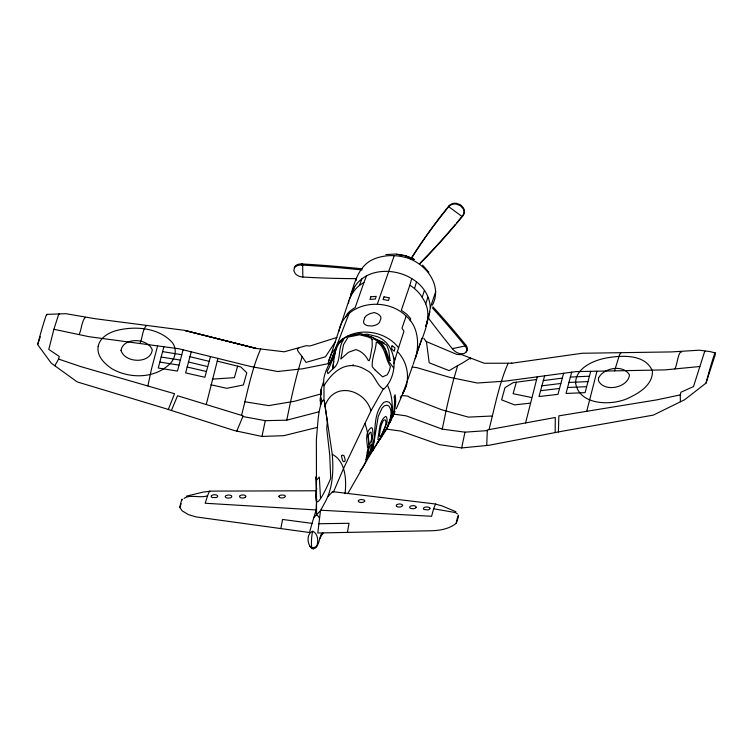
<?xml version="1.0" encoding="UTF-8"?>
<svg xmlns="http://www.w3.org/2000/svg" width="753" height="753" viewBox="0 0 753 753"><rect width="100%" height="100%" fill="white"/><g stroke="black" fill="none" stroke-linecap="round" stroke-linejoin="round"><path stroke-width="1.13" d="M323.988 401.01L323.997 385.771C333.344 370.25 348.281 358.579 366.758 370.41C374.975 373.921 376.472 385.583 383.719 389.169C398.685 375.483 398.158 344.714 377.112 336.591L367.163 334.153L361.788 334.718M555.168 432.58L555.29 417.491L487.323 429.935L486.73 445.484M558.406 431.958L558.839 415.854L656.983 399.834L680.26 394.892L680.928 392.247L693.504 386.571L704.366 352.404A13.309 2.155 -86.7 0 1 704.808 351.397L705.439 351.35M421.915 338.201L413.181 364.33M280.907 528.192L282.563 519.457L312.034 523.363L316.081 510.383L316.684 499.07M320.223 400.492L321.032 389.536L323.574 381.649M416.108 507.362L416.145 506.948A3.247 1.459 -1.1 0 0 413.877 505.715A3.247 1.459 -1.1 0 0 410.404 506.232L409.707 506.985A3.247 1.61 -2 0 0 410.837 508.463L413.209 508.764A3.247 1.61 -2 0 0 415.863 507.767L416.08 507.409M325.437 501.536L320.486 510.638L317.804 532.992L428.419 530.809C438.02 530.827 448.43 529.519 456.158 523.363A32.934 5.327 -86.7 0 0 458.492 515.993L458.426 515.193A25.226 4.085 -86.7 0 0 456.149 523.354M324.487 404.361L324.637 402.704L327.301 421.831L326.746 428.758L329.739 455.113L330.718 478.306C327.301 486.598 312.137 520.229 316.665 488.396M320.223 401.462L320.891 397.556L322.011 401.424M320.75 394.854L321.202 391.673M328.157 363.238L348.818 300.767C351.529 293.162 356.621 286.281 363.915 282.601L366.438 276.04M348.545 303.327L348.818 300.767M350.832 296.061L351.03 294.254C355.077 280.54 359.652 264.585 374.373 258.853C384.049 255.003 394.676 254.721 404.728 257.244C424.598 262.006 443.244 284.86 432.391 305.078M403.024 393.151C410.893 379.992 407.994 362.287 397.386 351.519L403.975 331.188L401.998 328.157L406.149 316.091C386.44 296.4 344.639 301.219 338.878 331.292M435.742 291.505L430.33 307.666L428.589 318.114M356.188 280.398L356.451 278.234M415.138 358.682L415.92 356.762C420.4 338.681 435.29 317.455 423.261 299.157C420.221 293.463 415.336 288.663 409.848 285.246L411.731 278.648M334.276 356.837L332.619 369.074L327.922 373.723L327.207 371.304C332.214 362.457 334.454 353.016 338.351 343.829M333.795 361.421L332.619 369.074L334.605 367.37M147.88 385.856L151.598 368.565L157.603 345.919M345.034 493.648C346.606 480.32 345.796 461.128 332.28 454.37L324.242 400.511A29.414 4.763 -86.7 0 0 318.152 418.715L316.364 439.573L316.542 514.779L313.672 517.678M415.92 356.762C419.477 342.634 417.887 326.058 406.149 316.091M352.941 365.742L353.157 364.537M321.192 389.536L320.401 399.335M182.132 500.067L182.066 499.267M236.8 431.083L242.861 416.522L265.282 420.663L286.752 420.183L290.526 401.914A347.67 56.249 -86.7 0 1 297.651 372.311L302.113 356.668C301.153 354.569 294.451 348.62 298.762 348.262M487.295 430.603L464.978 432.166L442.265 429.144L446.04 410.874A347.67 56.249 -86.7 0 1 453.155 381.272L457.617 365.629C461.796 363.605 467.34 359.99 470.154 358.08M265.282 420.663L261.978 436.439L234.324 430.556L164.822 408.371L77.22 381.922L51.317 363.228L37.65 344.582L40.351 334.407A331.772 53.679 -86.7 0 1 46.074 315.639L46.818 314.377L65.925 313.7L95.264 318.735L184.862 330.379L256.491 348.592L185.304 330.623L256.971 348.535L284.239 351.802L306.198 345.693L310.048 345.966L336.949 337.448M464.978 432.166L461.664 447.95L439.328 444.637L401.02 431.111L386.157 429.059M206.228 404.559L217.956 358.381M525.575 422.96L537.294 376.782M260.689 348.987C251.615 369.469 247.229 393.292 241.534 415.411M508.153 363.247C499.079 383.729 494.683 407.552 488.998 429.671M356.216 278.648A704.507 485.139 12.3 0 1 302.847 277.038A8.528 5.873 12.3 0 1 295.251 273.621L293.802 270.553L294.602 267.626A8.528 5.873 12.3 0 1 301.558 265.037L301.793 263.945L302.64 263.992A896.795 617.554 12.3 0 1 362.268 268.849M302.64 263.992L302.847 277.038M393.819 363.69L397.386 351.519M54.837 365.77L58.583 359.077L59.252 356.423L48.785 349.43L53.887 329.287L58.405 315.187A13.309 2.155 -86.7 0 1 58.847 314.18L59.308 313.747L59.506 314.425M410.169 320.872L410.696 318.651L406.789 314.236L401.34 310.236L409.848 285.246M321.267 534.216C319.046 538.941 319.027 547.318 313.304 549.05C306.97 546.622 305.916 533.67 312.627 531.289C318.303 533.463 318.585 541.736 316.552 546.64L311.827 548.156L309.86 546.254M461.664 447.95L489.196 445.239L562.067 431.253L653.331 415.11L684.656 399.721L706.041 383.089L708.742 372.914M586.775 411.138L596.96 371.229M139.926 343.575C142.43 338.361 142.533 328.976 146.487 325.588M163.89 346.757L158.271 368.029L177.463 371.078L183.083 349.778M571.668 372.17L566.04 393.461L585.081 392.624L590.71 371.342M614.533 370.918L619.634 354.475L620.971 352.828M191.253 351.792L185.624 372.895L204.863 377.281L210.501 356.546M237.619 366.156L234.381 377.648L212.28 379.136M516.342 382.213L513.104 393.706L531.618 397.528M563.611 373.253L557.982 394.356L538.997 396.53L544.645 375.794M312.034 523.363L309.521 532.512L196.185 516.935L188.664 514.704L182.254 510.929L179.798 507.437A25.226 4.085 -86.7 0 1 182.066 499.286M79.121 334.567C81.522 329.71 81.813 320.213 85.503 317.305M414.536 288.531L416.503 281.933M674.914 368.895C676.9 366.137 678.387 350.766 681.437 352.093M335.49 352.677L333.72 357.336L334.68 355.397M325.475 501.46C333.005 487.285 333.551 470.098 332.28 454.37M422.254 297.059L424.4 290.47M425.699 303.873L427.873 297.284M427.638 318.538L429.841 311.949M37.65 344.582L40.257 336.817M419.91 263.766A896.795 760.577 18.5 0 0 462.22 216.629L462.954 215.273A8.528 7.238 18.5 0 0 463.49 207.997L460.62 204.891L456.497 203.319A8.528 7.238 18.5 0 0 448.957 205.917L448.694 206.698A704.507 597.496 18.5 0 0 411.016 258.994M462.954 215.273L462.22 216.629L448.694 206.698A8.528 7.238 18.5 0 1 456.233 204.101L460.356 205.673L463.236 208.779A8.528 7.238 18.5 0 1 462.69 216.055M706.041 383.089L715.275 354.607L715.209 352.884L709.655 351.529L699.255 350.192L671.375 351.924L582.107 353.261L511.353 363.275L511.833 363.219L484.217 363.257L461.702 354.654L456.836 354.428L426.254 341.542M349.43 299.478L351.66 292.898M316.241 490.768L209.569 491.125A69.116 11.182 -86.7 0 0 207.659 495.54L205.192 503.239L316.072 509.941M352.366 293.03L354.625 286.451M455.913 511.701L441.926 505.865L435.611 504.143A69.116 11.182 -86.7 0 0 433.7 508.567L431.573 516.276L320.712 510.214M349.354 312.815C343.189 328.506 337.4 344.309 331.104 360.075M377.357 304.08L394.28 255.502M412.813 365.384L407.693 379.936M363.915 282.601L355.162 307.582C351.322 309.878 347.067 312.636 345.693 317.154M404.954 387.616L407.269 381.131M404.399 389.169L402.639 393.245M359.463 285.359L361.911 278.789M168.314 409.481L174.555 393.715L80.872 366.636L58.583 359.077M387.833 426.499C390.638 419.336 395.523 409.143 389.329 402.431L386.873 401.462L383.879 402.3C370.156 416.023 378.401 438.83 369.939 454.614M171.411 410.47L177.548 395.73L243.144 415.863L242.861 416.522M386.562 428.57C389.075 421.746 393.979 412.653 388.793 405.971L386.609 405.133L384.284 405.867L382.025 408.154L378.204 416.597L372.547 451.085L374.269 447.903M328.383 361.148L332.054 352.555L335.923 347.98M427.092 323.084L425.746 326.181L427.892 319.592L426.518 322.529M323.997 385.771C321.71 374.608 330.492 362.297 335.301 352.065M396.313 408.757L406.705 384.557M319.714 538.724L322.868 532.936M351.03 294.254C364.057 256.171 428.212 269.019 430.33 307.666M383.183 389.188L371.003 410.743L343.406 468.78L333.438 492.076L332.45 491.747M294.159 267.917L294.837 266.524A8.528 5.873 12.3 0 1 301.793 263.945M337.25 345.881L339.471 342.907L343.142 340.347C337.645 348.46 341.41 360.254 334.53 367.455M324.985 406.083C333.4 381.159 364.452 388.821 371.003 410.743M400.314 397.772L401.509 395.494L407.844 396.087L409.943 397.509L441.484 409.688L468.385 417.115L492.217 416.004M384.472 431.46L368.499 457.532L347.754 493.676M432.928 306.81A704.507 436.975 30.2 0 1 465.683 344.893L465.072 345.947A8.528 5.29 30.2 0 1 466.267 352.018L463.867 353.665L460.158 353.684A8.528 5.29 30.2 0 1 452.854 349.288L452.355 348.677A896.795 556.251 30.2 0 1 428.062 317.606M382.693 434.952C393.584 420.974 395.014 401.161 387.541 385.329M380.133 439.159L383.221 434.076M211.461 495.728L211.254 496.076A3.247 1.61 -2.1 0 0 212.374 497.554L216.327 497.517A3.247 1.61 -2.1 0 0 217.655 496.443L217.504 495.634A3.247 1.45 -1.7 0 0 215.01 494.759A3.247 1.45 -1.7 0 0 211.951 495.333L211.546 495.634M382.458 435.338L374.9 446.99M382.948 434.161L386.59 428.561M335.546 341.448L325.456 356.809L306.029 362.391L302.113 356.668M329.023 364.283L333.852 357.816L336.346 346.578L339.754 341.467L342.229 339.274L348.488 335.847L360.122 333.541L371.991 337.193L381.197 343.848L385.018 349.383L388.379 360.96L393.697 368.01M333.09 355.482L334.351 353.797M376.961 443.075L379.917 439.507M337.222 344.309C352.555 325.851 384.727 329.343 398.572 347.839M332.431 491.756L328.28 496.265M360.094 470.747C371.201 457.956 370.438 438.632 364.913 423.553M321.644 534.602L322.924 533.237M465.9 351.971L466.879 350.964A8.528 5.29 30.2 0 0 465.683 344.893M347.735 532.042L347.378 532.409L349.053 523.288L318.67 523.749M320.486 510.638L316.542 514.779L316.081 510.383M340.328 341.486L343.952 338.756M245.214 497.385L245.949 496.218L244.8 495.258A3.266 1.459 -1.7 0 0 241.6 495.079L240.847 495.276A3.266 1.459 -1.7 0 0 239.51 496.246L240.066 497.432A3.247 1.61 -2.1 0 0 244.593 497.686L245.177 497.404M457.617 365.629L449.146 370.636L429.201 362.786L426.396 341.335M321.183 393.875L294.696 401.227L268.699 405.603L244.753 401.754M286.752 420.183L318.623 411.882M186.396 496.171L203.112 492.104L209.908 491.276M316.787 427.506L283.825 435.676L261.978 436.439M452.355 348.677L465.072 345.947A704.507 436.975 30.2 0 0 432.316 307.855M715.209 352.884L714.465 354.136A331.772 53.679 -86.7 0 0 708.742 372.904M328.176 363.69L302.574 368.791L277.612 371.502L250.429 366.438L178.715 348.724L89.023 336.695L53.887 329.287M536.503 379.512L513.179 382.637L504.981 387.644L501.611 399.862L514.544 404.888L530.206 403.156M543.261 380.594L562.237 378.128M570.294 377.074L589.326 376.208M541.802 385.828L560.787 383.465M568.844 382.458L587.877 381.602M540.494 390.732L559.479 388.463M567.536 387.503L586.568 386.675M207.423 495.756C200.853 498.505 189.389 494.053 184.108 498.392M699.857 366.504L665.134 369.883L575.97 371.615L505.301 381.122L477.298 383.013L449.353 377.244L416.974 367.662L412.23 367.05M385.8 254.589L395.523 254.043L405.34 255.719L414.574 259.493M301.558 265.037L302.405 265.094A896.795 617.554 12.3 0 1 362.024 269.951M393.678 414.103L406.253 415.891L442.265 429.144M332.704 491.643L435.902 504.058M162.516 351.623L181.708 354.691M159.758 362.08L178.95 365.12M161.067 357.016L180.259 360.066M396.68 254.232L405.415 255.738L413.632 259.136L405.34 255.719M361.845 334.332L363.624 334.69M433.794 508.793L455.452 512.586L457.429 513.913M210.868 384.755L226.738 388.313L243.398 384.981L246.768 372.773L240.828 366.946L217.165 361.111M187.111 367.003L206.36 371.483M188.419 362.005L207.668 366.579M189.878 356.668L209.127 361.346M373.535 338.85L384.096 342.926L372.82 337.617L365.092 334.944M316.448 515.108L317.691 515.607L319.432 518.008M396.36 506.12L396.737 506.449A3.247 1.61 -2 0 0 401.264 506.713L402.591 505.649A3.247 1.459 -1.2 0 0 402.046 504.566L401.471 504.294A3.247 1.459 -1.2 0 0 398.262 504.096L396.436 504.887L396.342 506.091M374.74 369.676L382.609 376.867L387.277 374.768L389.461 370.467L390.402 366.372C385.103 358.786 385.903 347.585 377.121 342.239L376.274 342.257C375.813 350.55 371.464 358.56 372.283 366.805L374.815 369.779M423.826 338.323L426.066 341.467M422.584 265.122L428.843 272.2M393.48 357.195L394.873 359.049M470.23 358.136L470.587 359.125M46.818 314.377L46.959 314.914M320.336 404.192L320.75 401.236L321.145 403.74M320.486 497.705L319.338 477.035L316.533 480.188L315.912 476.837L316.345 497.46M680.26 394.892L680.401 401.81M411.27 258.223A704.507 597.496 18.5 0 1 448.957 205.917M462.483 215.847A896.795 760.577 18.5 0 1 456.836 222.672M455.405 224.366A896.795 760.577 18.5 0 1 420.174 262.985M311.827 548.156A10.401 1.685 -86.7 0 1 312.627 531.289M181.191 503.748A32.934 5.327 -86.7 0 1 180.795 504.99M180.4 506.082A32.934 5.327 -86.7 0 1 179.798 507.437M368.17 436.702L368.857 444.628L370.542 442.679L371.85 438.124L371.003 432.241L370.278 432.231L368.65 434.801L368.17 436.702M378.11 439.404L378.448 440.081L379.098 439.677L381.169 436.608L387.014 422.377A11.803 3.125 -76.5 0 0 386.289 416.823L385.508 416.409C379.954 420.315 379.408 428.626 378.599 434.961A10.297 1.835 -69.3 0 0 378.11 439.404M379.766 432.589C377.94 444.204 385.715 426.735 385.865 423.995A8.565 2.268 -76.5 0 0 385.338 419.967L384.096 419.948L383.305 420.805A9.083 2.504 -77 0 0 381.009 426.038L379.766 432.589M391.824 346.314L391.72 349.081L394.205 351.246L394.996 347.839L392.021 345.646L391.824 346.314M372.086 339.65L372.227 346.371L370.128 357.976L369.177 360.668L368.292 360.489C365.845 355.341 361.421 351.152 355.877 349.59L348.423 352.338L340.836 359.04L343.5 344.714L348.168 337.08L359.718 334.765L367.756 336.826L371.483 338.417L372.086 339.65M98.182 346.314C96.44 356.122 104.752 363.963 112.15 368.914C129.252 378.514 153.217 378.721 168.314 365.28C175.6 359.727 178.103 347.942 171.025 341.175C157.528 327.771 135.691 325.983 117.892 330.191C109.505 332.111 99.98 337.231 98.182 346.314M121.017 350.371C124.64 363.162 150.591 364.179 152.266 349.825C147.889 338.059 123.332 336.911 121.017 350.371M575.574 382.806C578.925 405.312 610.805 405.858 627.315 398.601C638.45 393.499 652.879 385.159 652.437 371.107C645.255 353.166 619.719 355.322 604.386 358.362C592.216 361.054 575.941 368.396 575.574 382.806M367.2 452.694L365.949 459.838C369.299 456.13 373.507 447.442 371.916 441.202L373.008 432.947L372.443 428.589L371.671 427.638L370.551 428.099C364.876 433.474 366.927 440.797 367.539 447.442L368.142 447.395L367.2 452.694M368.161 451.424L367.257 456.704L370.495 450.209L371.267 444.421L369.168 447L368.161 451.424M598.55 378.1L598.409 380.547C603.972 392.746 627.993 387.87 629.48 375.013C623.588 364.16 603.464 367.662 598.55 378.1M394.723 400.728L393.885 411.646L389.922 422.668L394.911 411.505L392.464 417.002C395.221 409.999 396.473 402.168 395.071 394.723L394.139 396.944L394.723 400.728M225.363 496.368L225.335 496.792A3.247 1.6 -2.1 0 0 227.208 498.053L229.693 498.025A3.247 1.6 -2.1 0 0 231.773 496.735L231.613 495.935A3.247 1.45 -1.7 0 0 228.696 495.05A3.247 1.45 -1.7 0 0 225.618 495.963L225.363 496.368M429.916 508.256L429.878 508.67A3.247 1.61 -2 0 1 427.808 509.96L424.024 509.489A3.247 1.61 -2 0 1 423.478 508.303L424.174 507.541A3.247 1.45 -1.1 0 1 427.233 506.985A3.247 1.45 -1.1 0 1 429.728 507.88L429.916 508.256M278.949 496.265L279.495 497.356A3.247 1.61 -2.1 0 0 284.032 497.611L285.359 496.613A3.257 1.459 -1.7 0 0 283.533 495.079L281.029 495.098A3.257 1.459 -1.7 0 0 278.949 496.265M358.315 500.82L358.861 501.922A3.247 1.61 -2 0 0 363.388 502.185L364.725 501.206A3.257 1.468 -1.2 0 0 363.614 499.851L361.224 499.559A3.257 1.468 -1.2 0 0 358.315 500.82M341.438 455.989L342.474 460.13A3.784 1.61 81.2 0 0 343.622 461.74L344.714 461.438A3.191 1.355 81.2 0 0 345.119 459.386L343.999 455.725L342.474 455.028L341.438 455.989M364.574 318.152L363.586 321.38A12.895 5.939 -10.6 0 0 367.784 325.738L371.926 325.974A12.895 6.513 6.9 0 0 379.474 322.293L380.726 319.084A10.344 5.224 6.9 0 0 377.488 313.766L374.401 312.542L370.881 313.38A10.344 4.772 -10.6 0 0 364.565 318.152M370.871 296.738L369.949 299.383L375.295 299.054L376.218 296.409L370.871 296.738M384.011 296.861L383.089 299.506L388.482 300.447L389.405 297.802L384.011 296.861M390.063 360.508L389.63 360.555C386.816 353.242 385.112 344.422 377.404 340.29L386.355 344.912L387.07 345.975L388.802 350.691L390.063 360.508"/></g></svg>
